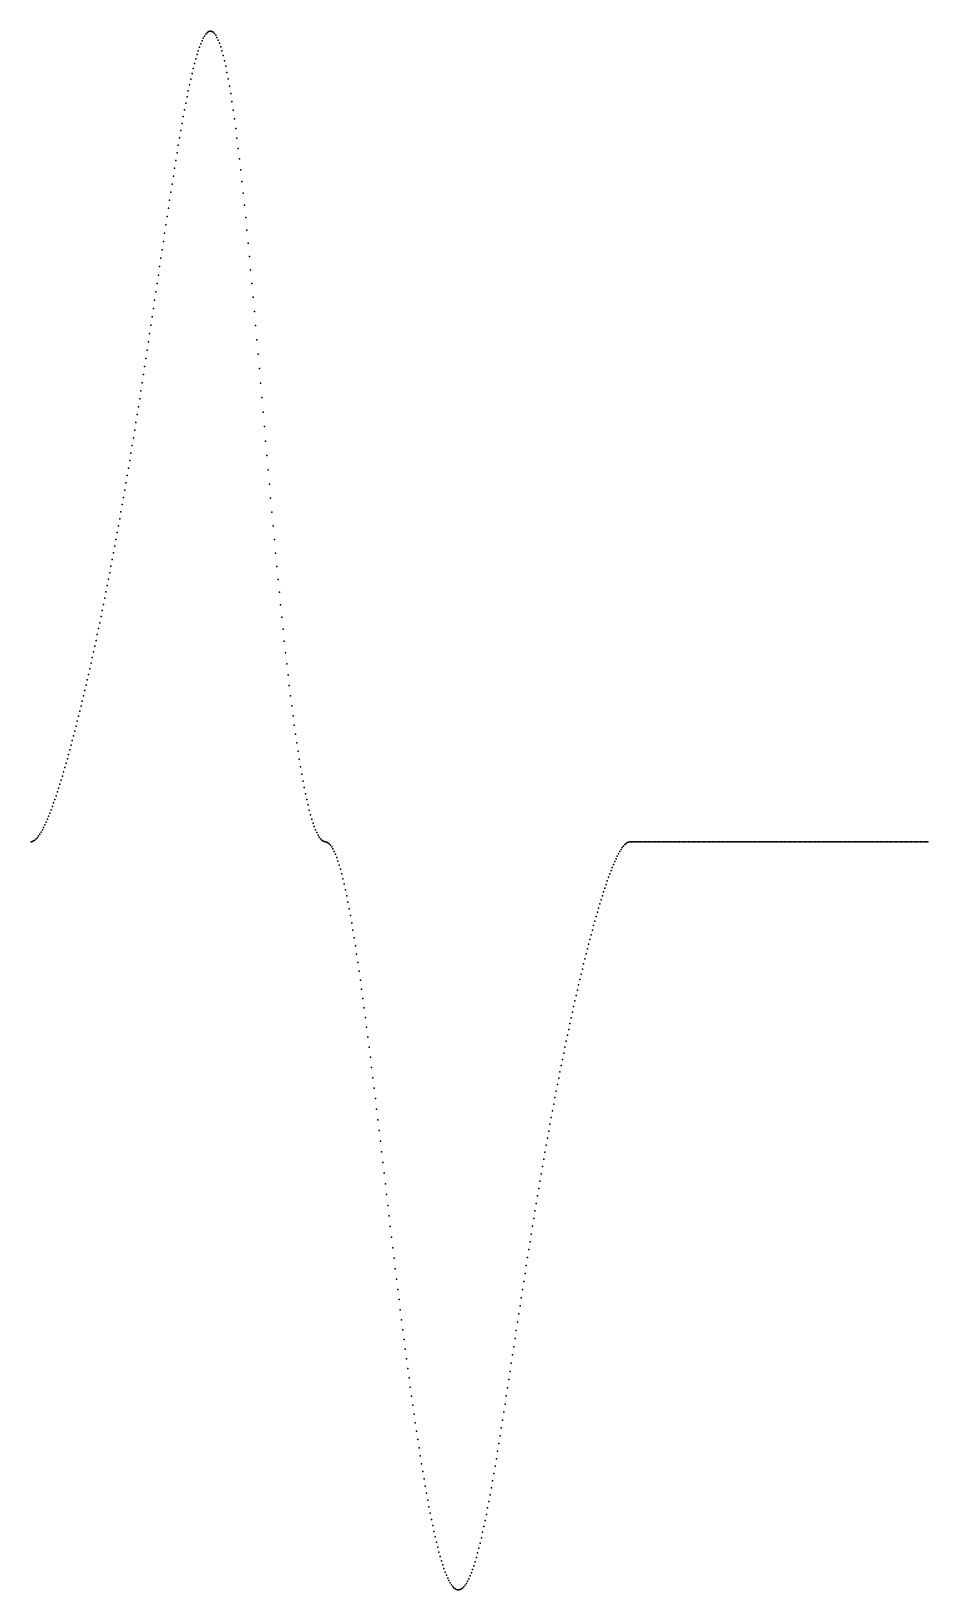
# Model space of a CAD drawing. Header units: metres. Extents: x 0 to 360, y -300 to 325.
import ezdxf

# ---------------------------------------------------------------- set-up
doc = ezdxf.new("R2010")
doc.units = ezdxf.units.M

msp = doc.modelspace()

# ---------------------------------------------------------------- linework, layer by layer
for p in [(72, 324.99), (68, 319.96), (68.5, 321.14), (69, 322.17), (69.5, 323.05), (70, 323.77), (70.5, 324.33), (71, 324.72), (71.5, 324.95), (72.5, 324.86), (73, 324.55), (73.5, 324.06), (74, 323.37), (74.5, 322.5), (75, 321.43), (75.5, 320.17), (76, 318.71), (66, 313.85), (66.5, 315.58), (67, 317.17), (67.5, 318.63), (76.5, 317.06), (77, 315.2), (77.5, 313.15), (64.5, 307.97), (65, 310.05), (65.5, 312.01), (78, 310.91), (78.5, 308.47), (63, 301.14), (63.5, 303.51), (64, 305.79), (79, 305.83), (79.5, 303), (80, 299.98), (62, 296.11), (62.5, 298.67), (80.5, 296.77), (60.5, 287.99), (61, 290.77), (61.5, 293.48), (81, 293.37), (81.5, 289.79), (59.5, 282.23), (60, 285.14), (82, 286.04), (82.5, 282.11), (58.5, 276.24), (59, 279.26), (83, 278.02), (57.5, 270.06), (58, 273.17), (83.5, 273.76), (84, 269.35), (56.5, 263.72), (57, 266.91), (84.5, 264.79), (55.5, 257.25), (56, 260.5), (85, 260.08), (54.5, 250.67), (55, 253.97), (85.5, 255.25), (86, 250.28), (53.5, 244.03), (54, 247.36), (86.5, 245.2), (53, 240.68), (87, 240), (52, 233.96), (52.5, 237.32), (87.5, 234.7), (51, 227.22), (51.5, 230.59), (88, 229.31), (50, 220.48), (50.5, 223.85), (88.5, 223.84), (49, 213.76), (49.5, 217.12), (89, 218.29), (89.5, 212.67), (48, 207.06), (48.5, 210.41), (90, 207), (47, 200.41), (47.5, 203.73), (90.5, 201.28), (46, 193.81), (46.5, 197.1), (91, 195.52), (45.5, 190.54), (91.5, 189.73), (44.5, 184.04), (45, 187.28), (92, 183.92), (43.5, 177.62), (44, 180.82), (92.5, 178.1), (42.5, 171.27), (43, 174.43), (93, 172.28), (41.5, 165.02), (42, 168.14), (93.5, 166.47), (40.5, 158.86), (41, 161.93), (94, 160.67), (39.5, 152.8), (40, 155.82), (94.5, 154.89), (38, 143.88), (38.5, 146.83), (39, 149.8), (95, 149.15), (37, 138.06), (37.5, 140.96), (95.5, 143.44), (96, 137.78), (36, 132.35), (36.5, 135.19), (96.5, 132.18), (35, 126.73), (35.5, 129.53), (97, 126.64), (34, 121.22), (34.5, 123.96), (97.5, 121.16), (32.5, 113.14), (33, 115.81), (33.5, 118.5), (98, 115.76), (31.5, 107.88), (32, 110.5), (98.5, 110.43), (30, 100.18), (30.5, 102.73), (31, 105.29), (99, 105.19), (99.5, 100.04), (29, 95.17), (29.5, 97.67), (100, 94.98), (27.5, 87.84), (28, 90.26), (28.5, 92.7), (100.5, 90.03), (26.5, 83.07), (27, 85.45), (101, 85.18), (25, 76.1), (25.5, 78.4), (26, 80.72), (101.5, 80.43), (102, 75.8), (23.5, 69.34), (24, 71.57), (24.5, 73.82), (102.5, 71.28), (22, 62.78), (22.5, 64.94), (23, 67.13), (103, 66.89), (103.5, 62.61), (20.5, 56.44), (21, 58.53), (21.5, 60.65), (104, 58.46), (19, 50.31), (19.5, 52.33), (20, 54.37), (104.5, 54.44), (105, 50.55), (17.5, 44.39), (18, 46.34), (18.5, 48.31), (105.5, 46.79), (16, 38.7), (16.5, 40.57), (17, 42.47), (106, 43.17), (106.5, 39.68), (14, 31.48), (14.5, 33.24), (15, 35.03), (15.5, 36.85), (107, 36.33), (107.5, 33.13), (12.5, 26.35), (13, 28.03), (13.5, 29.74), (108, 30.07), (108.5, 27.15), (10.5, 19.97), (11, 21.51), (11.5, 23.09), (12, 24.71), (109, 24.37), (109.5, 21.74), (110, 19.26), (8, 12.81), (8.5, 14.16), (9, 15.55), (9.5, 16.98), (10, 18.45), (110.5, 16.93), (111, 14.75), (111.5, 12.71), (5.5, 6.8), (6, 7.89), (6.5, 9.04), (7, 10.25), (7.5, 11.5), (112, 10.83), (112.5, 9.1), (113, 7.52), (0, 0.04), (0.5, 0.15), (1, 0.35), (1.5, 0.69), (2, 1.14), (2.5, 1.69), (3, 2.34), (3.5, 3.08), (4, 3.9), (4.5, 4.8), (5, 5.77), (113.5, 6.09), (114, 4.81), (114.5, 3.69), (115, 2.72), (115.5, 1.9), (116, 1.23), (116.5, 0.71), (117, 0.35), (117.5, 0.13), (241, 0), (241.5, 0), (242, 0), (242.5, 0), (246, 0), (248, 0), (248.5, 0), (249, 0), (249.5, 0), (250, 0), (250.5, 0), (251, 0), (253.5, 0), (254, 0), (256, 0), (256.5, 0), (257, 0), (257.5, 0), (258, 0), (260.5, 0), (261, 0), (264.5, 0), (265.5, 0), (266, 0), (266.5, 0), (267, 0), (268.5, 0), (269, 0), (270.5, 0), (271, 0), (271.5, 0), (272, 0), (277.5, 0), (278, 0), (278.5, 0), (279, 0), (281, 0), (281.5, 0), (283, 0), (283.5, 0), (284, 0), (285.5, 0), (287.5, 0), (288, 0), (288.5, 0), (289, 0), (290, 0), (290.5, 0), (291, 0), (294, 0), (294.5, 0), (295, 0), (295.5, 0), (296.5, 0), (297, 0), (297.5, 0), (299, 0), (299.5, 0), (300, 0), (301, 0), (301.5, 0), (302, 0), (302.5, 0), (303, 0), (303.5, 0), (305.5, 0), (306, 0), (306.5, 0), (307, 0), (307.5, 0), (309.5, 0), (310, 0), (310.5, 0), (311, 0), (312.5, 0), (313, 0), (314.5, 0), (315, 0), (315.5, 0), (316, 0), (316.5, 0), (317, 0), (318.5, 0), (319, 0), (321, 0), (321.5, 0), (322.5, 0), (324, 0), (325.5, 0), (326, 0), (326.5, 0), (327, 0), (327.5, 0), (330, 0), (332, 0), (332.5, 0), (333, 0), (333.5, 0), (334, 0), (335, 0), (335.5, 0), (336, 0), (338, 0), (338.5, 0), (339, 0), (339.5, 0), (340, 0), (340.5, 0), (342.5, 0), (343, 0), (345, 0), (346.5, 0), (347, 0), (347.5, 0), (349, 0), (349.5, 0), (350, 0), (352.5, 0), (353, 0), (353.5, 0), (354, 0), (354.5, 0), (355, 0), (355.5, 0), (356, 0), (356.5, 0), (357, 0), (358, 0), (358.5, 0), (359, 0), (359.5, 0), (118, -0.01), (118.5, -0.16), (119, -0.41), (119.5, -0.8), (120, -1.34), (120.5, -2.03), (121, -2.88), (121.5, -3.87), (122, -5.01), (235, -5.78), (235.5, -4.81), (236, -3.91), (236.5, -3.08), (237, -2.34), (237.5, -1.69), (238, -1.14), (238.5, -0.69), (239, -0.35), (239.5, -0.14), (240, -0.04), (240.5, 0), (243, 0), (243.5, 0), (244, 0), (244.5, 0), (245, 0), (245.5, 0), (246.5, 0), (247, 0), (247.5, 0), (251.5, 0), (252, 0), (252.5, 0), (253, 0), (254.5, 0), (255, 0), (255.5, 0), (258.5, 0), (259, 0), (259.5, 0), (260, 0), (261.5, 0), (262, 0), (262.5, 0), (263, 0), (263.5, 0), (264, 0), (265, 0), (267.5, 0), (268, 0), (269.5, 0), (270, 0), (272.5, 0), (273, 0), (273.5, 0), (274, 0), (274.5, 0), (275, 0), (275.5, 0), (276, 0), (276.5, 0), (277, 0), (279.5, 0), (280, 0), (280.5, 0), (282, 0), (282.5, 0), (284.5, 0), (285, 0), (286, 0), (286.5, 0), (287, 0), (289.5, 0), (291.5, 0), (292, 0), (292.5, 0), (293, 0), (293.5, 0), (296, 0), (298, 0), (298.5, 0), (300.5, 0), (304, 0), (304.5, 0), (305, 0), (308, 0), (308.5, 0), (309, 0), (311.5, 0), (312, 0), (313.5, 0), (314, 0), (317.5, 0), (318, 0), (319.5, 0), (320, 0), (320.5, 0), (322, 0), (323, 0), (323.5, 0), (324.5, 0), (325, 0), (328, 0), (328.5, 0), (329, 0), (329.5, 0), (330.5, 0), (331, 0), (331.5, 0), (334.5, 0), (336.5, 0), (337, 0), (337.5, 0), (341, 0), (341.5, 0), (342, 0), (343.5, 0), (344, 0), (344.5, 0), (345.5, 0), (346, 0), (348, 0), (348.5, 0), (350.5, 0), (351, 0), (351.5, 0), (352, 0), (357.5, 0), (122.5, -6.3), (123, -7.74), (123.5, -9.31), (124, -11.04), (232.5, -11.55), (233, -10.28), (233.5, -9.07), (234, -7.91), (234.5, -6.81), (124.5, -12.9), (125, -14.9), (125.5, -17.03), (230, -18.56), (230.5, -17.08), (231, -15.63), (231.5, -14.22), (232, -12.86), (126, -19.29), (126.5, -21.69), (127, -24.21), (228, -24.9), (228.5, -23.26), (229, -21.66), (229.5, -20.09), (127.5, -26.85), (128, -29.61), (226.5, -30.01), (227, -28.27), (227.5, -26.57), (128.5, -32.48), (129, -35.47), (224.5, -37.25), (225, -35.39), (225.5, -33.57), (226, -31.77), (129.5, -38.56), (130, -41.75), (223, -42.98), (223.5, -41.04), (224, -39.13), (130.5, -45.04), (131, -48.43), (221.5, -48.96), (222, -46.94), (222.5, -44.95), (131.5, -51.9), (132, -55.45), (220, -55.18), (220.5, -53.08), (221, -51.01), (132.5, -59.09), (218.5, -61.62), (219, -59.45), (219.5, -57.3), (133, -62.8), (133.5, -66.58), (217, -68.3), (217.5, -66.05), (218, -63.82), (134, -70.42), (134.5, -74.33), (216, -72.88), (216.5, -70.58), (135, -78.29), (214.5, -79.94), (215, -77.56), (215.5, -75.21), (135.5, -82.3), (136, -86.36), (213, -87.24), (213.5, -84.78), (214, -82.35), (136.5, -90.46), (212, -92.24), (212.5, -89.73), (137, -94.6), (137.5, -98.77), (210.5, -99.93), (211, -97.34), (211.5, -94.77), (138, -102.97), (209.5, -105.19), (210, -102.54), (138.5, -107.2), (139, -111.45), (208.5, -110.55), (209, -107.86), (139.5, -115.71), (207.5, -116.03), (208, -113.28), (140, -119.99), (140.5, -124.28), (206, -124.44), (206.5, -121.61), (207, -118.8), (141, -128.58), (205, -130.18), (205.5, -127.29), (141.5, -132.88), (142, -137.17), (204, -136.02), (204.5, -133.08), (142.5, -141.47), (203, -141.96), (203.5, -138.98), (143, -145.76), (202, -148.01), (202.5, -144.97), (143.5, -150.03), (144, -154.3), (201, -154.15), (201.5, -151.06), (144.5, -158.55), (200, -160.38), (200.5, -157.25), (145, -162.78), (145.5, -166.98), (199, -166.69), (199.5, -163.52), (146, -171.17), (198, -173.08), (198.5, -169.87), (146.5, -175.33), (147, -179.45), (197, -179.53), (197.5, -176.29), (147.5, -183.55), (196, -186.04), (196.5, -182.78), (148, -187.61), (148.5, -191.64), (195, -192.59), (195.5, -189.31), (149, -195.63), (149.5, -199.58), (194, -199.17), (194.5, -195.88), (150, -203.48), (193, -205.76), (193.5, -202.47), (150.5, -207.34), (151, -211.15), (192, -212.35), (192.5, -209.06), (151.5, -214.91), (152, -218.63), (191.5, -215.63), (152.5, -222.28), (190.5, -222.16), (191, -218.9), (153, -225.88), (153.5, -229.43), (189.5, -228.63), (190, -225.41), (154, -232.91), (154.5, -236.33), (188.5, -235.01), (189, -231.83), (155, -239.69), (155.5, -242.98), (187.5, -241.27), (188, -238.15), (156, -246.2), (156.5, -249.35), (186.5, -247.37), (187, -244.34), (157, -252.43), (157.5, -255.43), (185, -256.18), (185.5, -253.3), (186, -250.36), (158, -258.36), (158.5, -261.2), (184, -261.78), (184.5, -259.01), (159, -263.97), (159.5, -266.65), (183, -267.1), (183.5, -264.48), (160, -269.24), (160.5, -271.74), (161, -274.16), (181.5, -274.53), (182, -272.13), (182.5, -269.66), (161.5, -276.48), (162, -278.7), (162.5, -280.83), (180, -281.17), (180.5, -279.05), (181, -276.83), (163, -282.85), (163.5, -284.77), (164, -286.59), (178.5, -286.93), (179, -285.11), (179.5, -283.19), (164.5, -288.3), (165, -289.9), (165.5, -291.39), (166, -292.77), (176.5, -293.07), (177, -291.71), (177.5, -290.23), (178, -288.63), (166.5, -294.03), (167, -295.17), (167.5, -296.19), (168, -297.1), (168.5, -297.88), (169, -298.53), (169.5, -299.06), (170, -299.46), (170.5, -299.74), (171, -299.89), (171.5, -299.91), (172, -299.8), (172.5, -299.56), (173, -299.19), (173.5, -298.7), (174, -298.07), (174.5, -297.32), (175, -296.45), (175.5, -295.44), (176, -294.32)]:
    msp.add_point(p)

doc.saveas('drawing.dxf')
